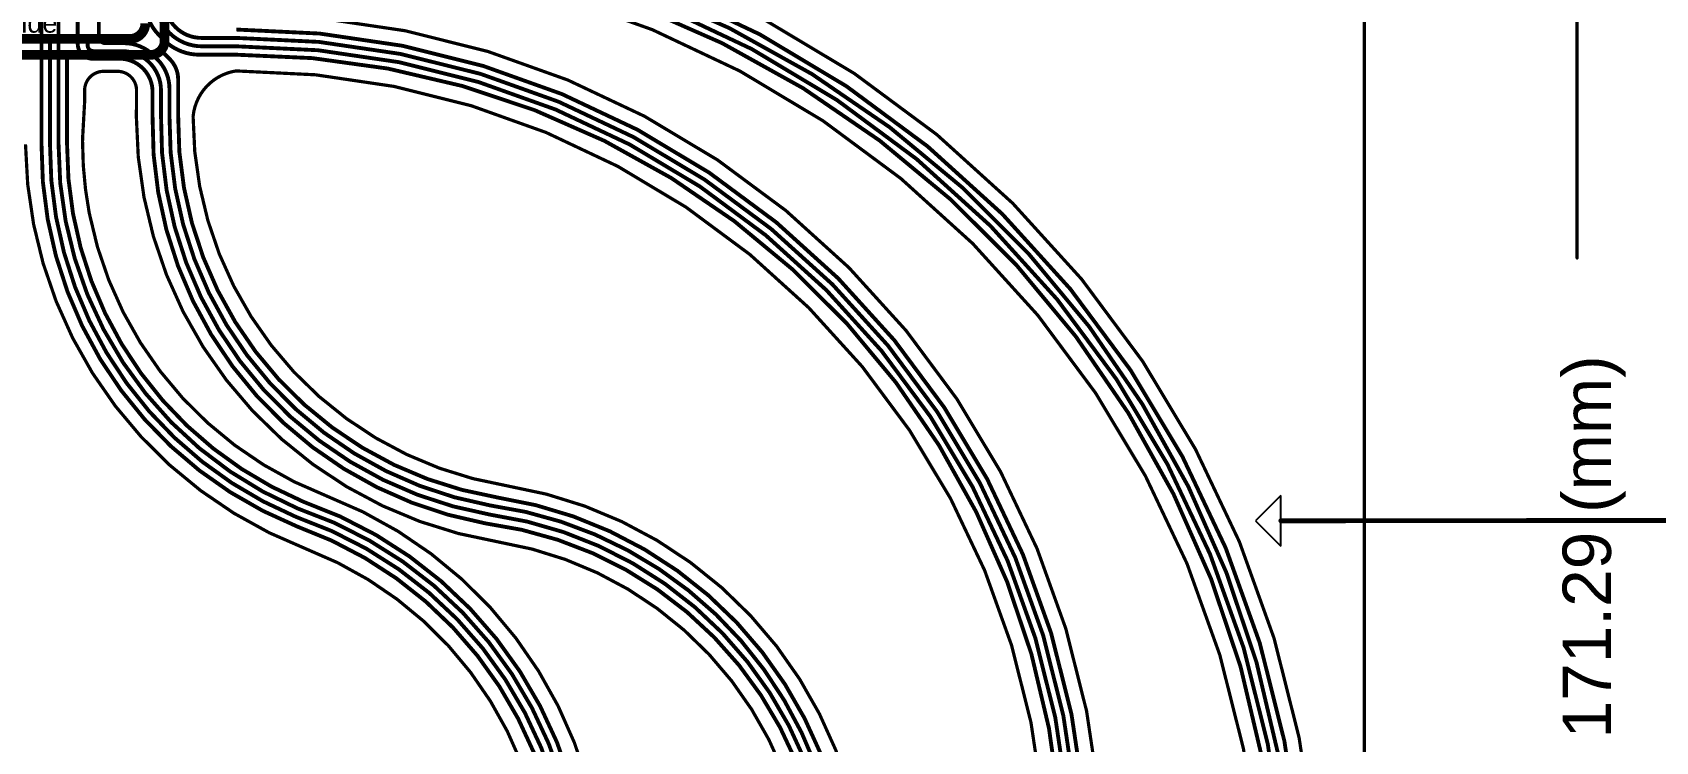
# Model space of a CAD drawing. Header units: inches. Extents: x -17 to 443, y -40 to 218.
# Drawn here: x 103.5 to 231.3, y 63.6 to 119.4 of the extents above; entities that cross this region are included whole.
import ezdxf

# ---------------------------------------------------------------- set-up
doc = ezdxf.new("R2010")
doc.units = ezdxf.units.IN
for name, color, linetype in [('Board Outline', 216, 'Continuous'), ('Bottom Layer', 5, 'Continuous'), ('Dimension', 6, 'Continuous'), ('Drill Drawing', 1, 'Continuous'), ('Fabrication', 76, 'Continuous'), ('Top Layer', 1, 'Continuous'), ('Via Holes', 16, 'Continuous')]:
    doc.layers.add(name, color=color, linetype=linetype)
doc.styles.add('Arial', font='', dxfattribs={"height": 0.2})
doc.styles.get('Arial').set_extended_font_data('Arial')

msp = doc.modelspace()

# ---------------------------------------------------------------- hatches: boundary and pattern name
at = {"layer": 'Bottom Layer'}
h = msp.add_hatch(color=5, dxfattribs=at)
edge = h.paths.add_edge_path()
edge.add_arc((104.86977756, 118.88987144), 0.2999994, 0, 360)
h = msp.add_hatch(color=5, dxfattribs=at)
edge = h.paths.add_edge_path()
edge.add_arc((107.83850924, 118.88987144), 0.2999994, 0, 360)
h = msp.add_hatch(color=5, dxfattribs=at)
edge = h.paths.add_edge_path()
edge.add_arc((106.21358234, 117.63526384), 0.2999994, 0, 360)
h = msp.add_hatch(color=5, dxfattribs=at)
edge = h.paths.add_edge_path()
edge.add_arc((113.61346594, 117.99871752), 0.2999994, 0, 360)
at = {"layer": 'Top Layer'}
h = msp.add_hatch(color=1, dxfattribs=at)
edge = h.paths.add_edge_path()
edge.add_arc((104.86977756, 118.88987144), 0.2999994, 0, 360)
h = msp.add_hatch(color=1, dxfattribs=at)
edge = h.paths.add_edge_path()
edge.add_arc((107.83850924, 118.88987144), 0.2999994, 0, 360)
h = msp.add_hatch(color=1, dxfattribs=at)
edge = h.paths.add_edge_path()
edge.add_arc((106.21358234, 117.63526384), 0.2999994, 0, 360)
h = msp.add_hatch(color=1, dxfattribs=at)
edge = h.paths.add_edge_path()
edge.add_arc((113.61346594, 117.99871752), 0.2999994, 0, 360)
at = {"layer": 'Via Holes'}
h = msp.add_hatch(color=7, dxfattribs=at)
edge = h.paths.add_edge_path()
edge.add_arc((104.86977756, 118.88987144), 0.1499997, 0, 360)
h = msp.add_hatch(color=7, dxfattribs=at)
edge = h.paths.add_edge_path()
edge.add_arc((107.83850924, 118.88987144), 0.1499997, 0, 360)
h = msp.add_hatch(color=7, dxfattribs=at)
edge = h.paths.add_edge_path()
edge.add_arc((106.21358234, 117.63526384), 0.1499997, 0, 360)
h = msp.add_hatch(color=7, dxfattribs=at)
edge = h.paths.add_edge_path()
edge.add_arc((113.61346594, 117.99871752), 0.1499997, 0, 360)

# ---------------------------------------------------------------- linework, layer by layer
at = {"layer": 'Board Outline', "const_width": 0.127}
for points in [[(122.52998862, 130.00344332, -0.4137830578576681), (204.86466774, 47.83536788)], [(122.56069468, 125.53344718, -0.4136722232397825), (200.39467414, 47.82755484)], [(119.5314729, 120.8434083, -0.4137590145945721), (187.85119148, 52.65899552)], [(107.59693492, 114.8399786, -0.4142135623730951), (109.09693446, 116.33997814)], [(110.1876511, 116.33997814, -0.4142135623730951), (111.68765064, 114.8399786)], [(116.1418937, 112.78427532, -0.3454005329415482), (119.53243302, 116.37340962)], [(119.53243302, 116.37340708, -0.4137590145945721), (183.38119788, 52.65109612)], [(140.1634865, 79.2909514, -0.3675955104976865), (111.67189502, 112.78258368)], [(140.88166134, 83.7028806, -0.3675955104976865), (116.14189624, 112.78427532)], [(125.03019952, 78.74299974, -0.30781316416133), (102.94007352, 110.59862056)], [(107.95818134, 105.1965384, -0.0466688305626756), (107.43429364, 110.7971368)], [(126.63263472, 82.9158997, -0.2584692511603573), (107.95818134, 105.1965384)], [(140.88166134, 83.70287805999999, -0.3672062661350266), (169.14183342, 50.52940618)], [(126.63263472, 82.9158997, -0.3101947370844533), (148.49798596, 51.17859716)], [(140.1634865, 79.2909514, -0.3672062661350266), (164.67183982, 50.52158552)], [(125.03306464, 78.74190245999999, -0.310195396050759), (144.02799236, 51.17091366)]]:
    msp.add_lwpolyline(points, format="xyb", dxfattribs=at)
for points in [[(109.09693446, 116.33998068), (110.1876511, 116.33998068)], [(107.4350531, 111.01120546), (107.59693492, 113.91659716)], [(107.59693492, 113.91659716), (107.59693492, 114.8399786)], [(111.67164864, 112.78258622), (111.68504714, 113.73202044)], [(111.68504714, 113.73202044), (111.68765064, 113.73202044)], [(111.68765064, 113.73202044), (111.68765064, 114.8399786)], [(107.43429364, 110.7971368), (107.4350531, 111.01120546)], [(125.03019698, 78.74299974), (125.03306464, 78.74189992)]]:
    msp.add_lwpolyline(points, dxfattribs=at)
at = {"layer": 'Board Outline', "const_width": 0.0635}
for points in [[(109.06518446, 116.33998068, 1), (109.12868446, 116.33998068, 1)], [(109.06518446, 116.33997814, 1), (109.12868446, 116.33997814, 1)], [(110.1559011, 116.33998068, 1), (110.2194011, 116.33998068, 1)], [(110.1559011, 116.33997814, 1), (110.2194011, 116.33997814, 1)], [(119.50068302, 116.37340962, 1), (119.56418302, 116.37340962, 1)], [(119.50068302, 116.37340708, 1), (119.56418302, 116.37340708, 1)], [(107.56518492, 114.8399786, 1), (107.62868492, 114.8399786, 1)], [(107.56518492, 114.8399786, 1), (107.62868492, 114.8399786, 1)], [(107.56518492, 113.91659716, 1), (107.62868492, 113.91659716, 1)], [(107.56518492, 113.91659716, 1), (107.62868492, 113.91659716, 1)], [(111.65329714, 113.73202044, 1), (111.71679714, 113.73202044, 1)], [(111.65329714, 113.73202044, 1), (111.71679714, 113.73202044, 1)], [(111.65590064, 114.8399786, 1), (111.71940064, 114.8399786, 1)], [(111.65590064, 114.8399786, 1), (111.71940064, 114.8399786, 1)], [(111.65590064, 113.73202044, 1), (111.71940064, 113.73202044, 1)], [(111.65590064, 113.73202044, 1), (111.71940064, 113.73202044, 1)], [(111.63989864, 112.78258622, 1), (111.70339864, 112.78258622, 1)], [(111.64014502, 112.78258368, 1), (111.70364502, 112.78258368, 1)], [(116.1101437, 112.78427532, 1), (116.1736437, 112.78427532, 1)], [(116.11014624, 112.78427532, 1), (116.17364624, 112.78427532, 1)], [(107.40254364, 110.7971368, 1), (107.46604364, 110.7971368, 1)], [(107.40254364, 110.7971368, 1), (107.46604364, 110.7971368, 1)], [(107.4033031, 111.01120546, 1), (107.4668031, 111.01120546, 1)], [(107.4033031, 111.01120546, 1), (107.4668031, 111.01120546, 1)], [(107.92643134, 105.1965384, 1), (107.98993134, 105.1965384, 1)], [(107.92643134, 105.1965384, 1), (107.98993134, 105.1965384, 1)], [(140.84991134, 83.7028806, 1), (140.91341134, 83.7028806, 1)], [(140.84991134, 83.70287805999999, 1), (140.91341134, 83.70287805999999, 1)], [(126.60088472, 82.9158997, 1), (126.66438472, 82.9158997, 1)], [(126.60088472, 82.9158997, 1), (126.66438472, 82.9158997, 1)], [(140.1317365, 79.2909514, 1), (140.1952365, 79.2909514, 1)], [(140.1317365, 79.2909514, 1), (140.1952365, 79.2909514, 1)], [(124.99844698, 78.74299974, 1), (125.06194698, 78.74299974, 1)], [(124.99844952, 78.74299974, 1), (125.06194952, 78.74299974, 1)], [(125.00131464, 78.74190245999999, 1), (125.06481464, 78.74190245999999, 1)], [(125.00131464, 78.74189992, 1), (125.06481464, 78.74189992, 1)]]:
    msp.add_lwpolyline(points, format="xyb", close=True, dxfattribs=at)
at = {"layer": 'Bottom Layer', "const_width": 0.3048}
for points in [[(122.55846964, 128.80178964, -0.4142135623730951), (203.66689518, 47.79210406)], [(122.55846964, 128.14139218, -0.4142135716234306), (202.98237534, 47.82659217999999)], [(122.55846964, 127.48099218, -0.4142135530473893), (202.33236902, 47.82659217999999)], [(122.55846964, 126.82059218, -0.41421357178314), (201.68237286, 47.82659217999999)], [(113.46196764, 119.18773216, -0.1986851472835693), (112.37929772, 121.7983086)], [(116.83835916, 118.31159218, -0.4142135623730951), (113.20796764, 121.9419837)], [(116.80074938, 118.97199218, -0.4142135623730951), (113.9025281, 121.87021346)], [(109.23955546, 118.55861226, -0.4142135623730951), (108.72169772, 119.07647)], [(116.62982008, 117.65119218, -0.1989125840889315), (113.84500218, 118.80469762)], [(119.53586964, 119.63239218, -0.4142135512752702), (186.6270715, 52.65259218)], [(119.53586964, 118.97199218, -0.4142135504339568), (185.9770728, 52.65259472)], [(108.21090372, 117.33666144, -0.4142135623730951), (107.05559996, 118.4919652)], [(108.28533588, 117.93347, -0.4142135623730951), (107.83850924, 118.38029664)], [(110.5219786, 117.93347, -0.4142135623730951), (113.61346594, 114.84198266)], [(110.69737068, 118.55861226, -0.2203095030542427), (113.22606514, 117.38758082)], [(119.53586964, 117.65119472, -0.4142135623856228), (184.67707286, 52.65259218)], [(119.53608808, 118.31159218, -0.4142125882663787), (185.32707156, 52.65259218)], [(110.34457484, 117.33666144, -0.4142135623730951), (112.947323, 114.73391328)], [(113.30858466, 117.30573948, -0.2001016006416146), (114.2805182, 114.97169792)], [(114.289713, 117.32247046, -0.0001491256759918), (114.29068582, 117.32149764)], [(114.29068582, 117.32149764, -0.1987573459761898), (114.96595752, 115.68987276)], [(139.14867014, 80.75227436, -0.3677962490165181), (112.947323, 112.78914704)], [(139.50761278, 81.44294354, -0.3699431621700549), (113.61346594, 112.86626144)], [(139.51597446, 82.16588596, -0.3671572005448522), (114.2805182, 112.82914442)], [(140.09898574, 82.79083263999999, -0.371241805724684), (114.96595752, 112.84736638)], [(124.32388902, 80.50912016, -0.3090782491753339), (104.20165088, 110.59468864)], [(124.25393742, 81.25671074, -0.305068291575155), (104.86977756, 110.6140409)], [(124.3540058, 81.93275205999998, -0.301999857724485), (105.54453618, 110.5759028)], [(124.82248848, 82.45352064, -0.3034145428593823), (106.21358234, 110.61339066)], [(124.35400326, 81.93275205999998, -0.3188267449438839), (146.61976772, 51.30531776)], [(124.82253928, 82.45349778, -0.3163333603714807), (147.27886216, 51.24294551999999)], [(139.51599224, 82.16588088, -0.181482916414052), (159.30433468, 71.50222681999999)], [(140.09898066, 82.79082756, -0.3704353934882048), (167.92176982, 50.50357946)], [(124.25393488, 81.25671074, -0.317468337597029), (145.96977156, 51.25509688)], [(124.32388902, 80.50911761999998, -0.3141437177641939), (145.31977286, 51.1797808)], [(139.14867014, 80.75227181999999, -0.3741910742290574), (165.95727032, 50.61976668)], [(139.5076839, 81.44293084, -0.3734015031230831), (166.62178004, 50.40675212)], [(159.30433214, 71.50222681999999, -0.1814828864471112), (167.25727026, 50.27112373999999)]]:
    msp.add_lwpolyline(points, format="xyb", dxfattribs=at)
for points in [[(107.05559996, 118.4919652), (107.05559996, 124.37520464)], [(104.20165088, 110.59468864), (104.20165088, 123.59077136)], [(105.54453618, 110.5759028), (105.54453618, 120.21947)], [(108.72169772, 119.07647), (108.72169772, 120.21947)], [(104.86977756, 110.6140409), (104.86977756, 118.88987144)], [(107.83850924, 118.38029664), (107.83850924, 118.88987144)], [(113.4619651, 119.18772962), (113.46363388, 119.186071)], [(113.46363388, 119.186071), (113.84380584, 118.80589904)], [(113.84380584, 118.80589904), (113.84500218, 118.80469762)], [(116.80074938, 118.97199218), (119.5358671, 118.97199218)], [(106.21358234, 110.61339066), (106.21358234, 117.63526384)], [(108.28533588, 117.93347), (110.5219786, 117.93347)], [(109.23955546, 118.55861226), (110.69737322, 118.55861226)], [(113.61346594, 117.99871752), (114.289713, 117.32247046)], [(116.62982008, 117.65119218), (116.63157776, 117.65119472)], [(116.63157776, 117.65119472), (119.53586964, 117.65119472)], [(116.83835916, 118.31159218), (119.53608808, 118.31159218)], [(108.21090372, 117.33666144), (110.34457484, 117.33666144)], [(113.2260626, 117.38757828), (113.22608292, 117.38755796)], [(113.22608292, 117.38755796), (113.30858466, 117.30573948)], [(114.28051566, 114.97169792), (114.2805182, 114.9699377)], [(114.2805182, 112.82914442), (114.2805182, 114.9699377)], [(114.96595752, 112.84736638), (114.96595752, 115.68987276)], [(112.947323, 112.78914704), (112.947323, 114.73391328)], [(113.61346594, 112.86626144), (113.61346594, 114.84198266)]]:
    msp.add_lwpolyline(points, dxfattribs=at)
at = {"layer": 'Bottom Layer', "const_width": 0.1524}
for points in [[(104.79357756, 118.88987144, 1), (104.94597756, 118.88987144, 1)], [(107.76230924, 118.88987144, 1), (107.91470924, 118.88987144, 1)], [(108.64549772, 119.07647, 1), (108.79789772, 119.07647, 1)], [(108.64549772, 119.07647, 1), (108.79789772, 119.07647, 1)], [(113.3857651, 119.18772962, 1), (113.5381651, 119.18772962, 1)], [(113.38576764, 119.18773216, 1), (113.53816764, 119.18773216, 1)], [(113.38743388, 119.186071, 1), (113.53983388, 119.186071, 1)], [(113.38743388, 119.186071, 1), (113.53983388, 119.186071, 1)], [(113.76760584, 118.80589904, 1), (113.92000584, 118.80589904, 1)], [(113.76760584, 118.80589904, 1), (113.92000584, 118.80589904, 1)], [(113.76880218, 118.80469762, 1), (113.92120218, 118.80469762, 1)], [(113.76880218, 118.80469762, 1), (113.92120218, 118.80469762, 1)], [(116.72454938, 118.97199218, 1), (116.87694938, 118.97199218, 1)], [(116.72454938, 118.97199218, 1), (116.87694938, 118.97199218, 1)], [(119.4596671, 118.97199218, 1), (119.6120671, 118.97199218, 1)], [(119.45966964, 118.97199218, 1), (119.61206964, 118.97199218, 1)], [(106.13738234, 117.63526384, 1), (106.28978234, 117.63526384, 1)], [(106.97939996, 118.4919652, 1), (107.13179996, 118.4919652, 1)], [(106.97939996, 118.4919652, 1), (107.13179996, 118.4919652, 1)], [(107.76230924, 118.38029664, 1), (107.91470924, 118.38029664, 1)], [(107.76230924, 118.38029664, 1), (107.91470924, 118.38029664, 1)], [(108.20913588, 117.93347, 1), (108.36153588, 117.93347, 1)], [(108.20913588, 117.93347, 1), (108.36153588, 117.93347, 1)], [(109.16335546, 118.55861226, 1), (109.31575546, 118.55861226, 1)], [(109.16335546, 118.55861226, 1), (109.31575546, 118.55861226, 1)], [(110.4457786, 117.93347, 1), (110.5981786, 117.93347, 1)], [(110.4457786, 117.93347, 1), (110.5981786, 117.93347, 1)], [(110.62117068, 118.55861226, 1), (110.77357068, 118.55861226, 1)], [(110.62117322, 118.55861226, 1), (110.77357322, 118.55861226, 1)], [(113.53726594, 117.99871752, 1), (113.68966594, 117.99871752, 1)], [(116.55362008, 117.65119218, 1), (116.70602008, 117.65119218, 1)], [(116.55362008, 117.65119218, 1), (116.70602008, 117.65119218, 1)], [(116.55537776, 117.65119472, 1), (116.70777776, 117.65119472, 1)], [(116.55537776, 117.65119472, 1), (116.70777776, 117.65119472, 1)], [(116.76215916, 118.31159218, 1), (116.91455916, 118.31159218, 1)], [(116.76215916, 118.31159218, 1), (116.91455916, 118.31159218, 1)], [(119.45966964, 117.65119472, 1), (119.61206964, 117.65119472, 1)], [(119.45966964, 117.65119472, 1), (119.61206964, 117.65119472, 1)], [(119.45988808, 118.31159218, 1), (119.61228808, 118.31159218, 1)], [(119.45988808, 118.31159218, 1), (119.61228808, 118.31159218, 1)], [(108.13470372, 117.33666144, 1), (108.28710372, 117.33666144, 1)], [(108.13470372, 117.33666144, 1), (108.28710372, 117.33666144, 1)], [(110.26837484, 117.33666144, 1), (110.42077484, 117.33666144, 1)], [(110.26837484, 117.33666144, 1), (110.42077484, 117.33666144, 1)], [(113.1498626, 117.38757828, 1), (113.3022626, 117.38757828, 1)], [(113.14986514, 117.38758082, 1), (113.30226514, 117.38758082, 1)], [(113.14988292, 117.38755796, 1), (113.30228292, 117.38755796, 1)], [(113.14988292, 117.38755796, 1), (113.30228292, 117.38755796, 1)], [(113.23238466, 117.30573948, 1), (113.38478466, 117.30573948, 1)], [(113.23238466, 117.30573948, 1), (113.38478466, 117.30573948, 1)], [(114.213513, 117.32247046, 1), (114.365913, 117.32247046, 1)], [(114.213513, 117.32247046, 1), (114.365913, 117.32247046, 1)], [(114.21448582, 117.32149764, 1), (114.36688582, 117.32149764, 1)], [(114.21448582, 117.32149764, 1), (114.36688582, 117.32149764, 1)], [(114.20431566, 114.97169792, 1), (114.35671566, 114.97169792, 1)], [(114.2043182, 114.97169792, 1), (114.3567182, 114.97169792, 1)], [(114.2043182, 114.9699377, 1), (114.3567182, 114.9699377, 1)], [(114.2043182, 114.9699377, 1), (114.3567182, 114.9699377, 1)], [(114.88975752, 115.68987276, 1), (115.04215752, 115.68987276, 1)], [(114.88975752, 115.68987276, 1), (115.04215752, 115.68987276, 1)], [(112.871123, 114.73391328, 1), (113.023523, 114.73391328, 1)], [(112.871123, 114.73391328, 1), (113.023523, 114.73391328, 1)], [(113.53726594, 114.84198266, 1), (113.68966594, 114.84198266, 1)], [(113.53726594, 114.84198266, 1), (113.68966594, 114.84198266, 1)], [(112.871123, 112.78914704, 1), (113.023523, 112.78914704, 1)], [(112.871123, 112.78914704, 1), (113.023523, 112.78914704, 1)], [(113.53726594, 112.86626144, 1), (113.68966594, 112.86626144, 1)], [(113.53726594, 112.86626144, 1), (113.68966594, 112.86626144, 1)], [(114.2043182, 112.82914442, 1), (114.3567182, 112.82914442, 1)], [(114.2043182, 112.82914442, 1), (114.3567182, 112.82914442, 1)], [(114.88975752, 112.84736638, 1), (115.04215752, 112.84736638, 1)], [(114.88975752, 112.84736638, 1), (115.04215752, 112.84736638, 1)], [(104.12545088, 110.59468864, 1), (104.27785088, 110.59468864, 1)], [(104.12545088, 110.59468864, 1), (104.27785088, 110.59468864, 1)], [(104.79357756, 110.6140409, 1), (104.94597756, 110.6140409, 1)], [(104.79357756, 110.6140409, 1), (104.94597756, 110.6140409, 1)], [(105.46833618, 110.5759028, 1), (105.62073618, 110.5759028, 1)], [(105.46833618, 110.5759028, 1), (105.62073618, 110.5759028, 1)], [(106.13738234, 110.61339066, 1), (106.28978234, 110.61339066, 1)], [(106.13738234, 110.61339066, 1), (106.28978234, 110.61339066, 1)], [(124.27780326, 81.93275205999998, 1), (124.43020326, 81.93275205999998, 1)], [(124.2778058, 81.93275205999998, 1), (124.4302058, 81.93275205999998, 1)], [(124.74628848, 82.45352064, 1), (124.89868848, 82.45352064, 1)], [(124.74633928, 82.45349778, 1), (124.89873928, 82.45349778, 1)], [(139.43977446, 82.16588596, 1), (139.59217446, 82.16588596, 1)], [(139.43979224, 82.16588088, 1), (139.59219224, 82.16588088, 1)], [(140.02278066, 82.79082756, 1), (140.17518066, 82.79082756, 1)], [(140.02278574, 82.79083263999999, 1), (140.17518574, 82.79083263999999, 1)], [(124.17773488, 81.25671074, 1), (124.33013488, 81.25671074, 1)], [(124.17773742, 81.25671074, 1), (124.33013742, 81.25671074, 1)], [(124.24768902, 80.50912016, 1), (124.40008902, 80.50912016, 1)], [(124.24768902, 80.50911761999998, 1), (124.40008902, 80.50911761999998, 1)], [(139.07247014, 80.75227436, 1), (139.22487014, 80.75227436, 1)], [(139.07247014, 80.75227181999999, 1), (139.22487014, 80.75227181999999, 1)], [(139.43141278, 81.44294354, 1), (139.58381278, 81.44294354, 1)], [(139.4314839, 81.44293084, 1), (139.5838839, 81.44293084, 1)], [(159.22813214, 71.50222681999999, 1), (159.38053214, 71.50222681999999, 1)], [(159.22813468, 71.50222681999999, 1), (159.38053468, 71.50222681999999, 1)]]:
    msp.add_lwpolyline(points, format="xyb", close=True, dxfattribs=at)
at = {"layer": 'Dimension', "const_width": 0.254}
for points in [[(208.39596624, 17.12568584), (208.39596624, 192.48185278)], [(225.15529772, 101.64819142), (225.15529772, 168.8858573)]]:
    msp.add_lwpolyline(points, dxfattribs=at)
at = {"layer": 'Dimension', "const_width": 0.127}
msp.add_lwpolyline([(225.09179772, 101.64819142, 1), (225.21879772, 101.64819142, 1)], format="xyb", close=True, dxfattribs=at)
at = {"layer": 'Drill Drawing', "const_width": 0.0508}
for points in [[(104.61577756, 119.14387144), (105.12377756, 119.14387144)], [(104.61577756, 118.63587144), (104.61577756, 119.14387144)], [(105.12377756, 118.63587144), (105.12377756, 119.14387144)], [(107.58450924, 119.14387144), (108.09250924, 119.14387144)], [(107.58450924, 118.63587144), (107.58450924, 119.14387144)], [(108.09250924, 118.63587144), (108.09250924, 119.14387144)], [(104.61577756, 118.63587144), (105.12377756, 118.63587144)], [(105.95958234, 117.88926384), (106.46758234, 117.88926384)], [(105.95958234, 117.38126384), (105.95958234, 117.88926384)], [(106.46758234, 117.38126384), (106.46758234, 117.88926384)], [(107.58450924, 118.63587144), (108.09250924, 118.63587144)], [(113.35946594, 118.25271752), (113.86746594, 118.25271752)], [(113.35946594, 117.74471752), (113.35946594, 118.25271752)], [(113.35946594, 117.74471752), (113.86746594, 117.74471752)], [(113.86746594, 117.74471752), (113.86746594, 118.25271752)], [(105.95958234, 117.38126384), (106.46758234, 117.38126384)]]:
    msp.add_lwpolyline(points, dxfattribs=at)
at = {"layer": 'Drill Drawing', "const_width": 0.0254}
for points in [[(104.60307756, 119.14387144, 1), (104.62847756, 119.14387144, 1)], [(104.60307756, 119.14387144, 1), (104.62847756, 119.14387144, 1)], [(105.11107756, 119.14387144, 1), (105.13647756, 119.14387144, 1)], [(105.11107756, 119.14387144, 1), (105.13647756, 119.14387144, 1)], [(107.57180924, 119.14387144, 1), (107.59720924, 119.14387144, 1)], [(107.57180924, 119.14387144, 1), (107.59720924, 119.14387144, 1)], [(108.07980924, 119.14387144, 1), (108.10520924, 119.14387144, 1)], [(108.07980924, 119.14387144, 1), (108.10520924, 119.14387144, 1)], [(104.60307756, 118.63587144, 1), (104.62847756, 118.63587144, 1)], [(104.60307756, 118.63587144, 1), (104.62847756, 118.63587144, 1)], [(105.11107756, 118.63587144, 1), (105.13647756, 118.63587144, 1)], [(105.11107756, 118.63587144, 1), (105.13647756, 118.63587144, 1)], [(105.94688234, 117.88926384, 1), (105.97228234, 117.88926384, 1)], [(105.94688234, 117.88926384, 1), (105.97228234, 117.88926384, 1)], [(106.45488234, 117.88926384, 1), (106.48028234, 117.88926384, 1)], [(106.45488234, 117.88926384, 1), (106.48028234, 117.88926384, 1)], [(107.57180924, 118.63587144, 1), (107.59720924, 118.63587144, 1)], [(107.57180924, 118.63587144, 1), (107.59720924, 118.63587144, 1)], [(108.07980924, 118.63587144, 1), (108.10520924, 118.63587144, 1)], [(108.07980924, 118.63587144, 1), (108.10520924, 118.63587144, 1)], [(113.34676594, 118.25271752, 1), (113.37216594, 118.25271752, 1)], [(113.34676594, 118.25271752, 1), (113.37216594, 118.25271752, 1)], [(113.34676594, 117.74471752, 1), (113.37216594, 117.74471752, 1)], [(113.34676594, 117.74471752, 1), (113.37216594, 117.74471752, 1)], [(113.85476594, 118.25271752, 1), (113.88016594, 118.25271752, 1)], [(113.85476594, 118.25271752, 1), (113.88016594, 118.25271752, 1)], [(113.85476594, 117.74471752, 1), (113.88016594, 117.74471752, 1)], [(113.85476594, 117.74471752, 1), (113.88016594, 117.74471752, 1)], [(105.94688234, 117.38126384, 1), (105.97228234, 117.38126384, 1)], [(105.94688234, 117.38126384, 1), (105.97228234, 117.38126384, 1)], [(106.45488234, 117.38126384, 1), (106.48028234, 117.38126384, 1)], [(106.45488234, 117.38126384, 1), (106.48028234, 117.38126384, 1)]]:
    msp.add_lwpolyline(points, format="xyb", close=True, dxfattribs=at)
at = {"layer": 'Fabrication'}
for p, q in [((201.81870228, 82.93757097999999), (199.83220384, 80.95107254)), ((201.81870228, 78.96457156), (201.81870228, 82.93757097999999)), ((199.83220384, 80.95107254), (201.81870228, 78.96457156))]:
    msp.add_line(p, q, dxfattribs=at)
at = {"layer": 'Fabrication', "const_width": 0.254}
for points in [[(122.52998862, 130.00344332, -0.4137830578576681), (204.86466774, 47.83536788)], [(122.56069468, 125.53344718, -0.4136722232397825), (200.39467414, 47.82755484)], [(119.5314729, 120.8434083, -0.4137590145945721), (187.85119148, 52.65899552)], [(107.59693492, 114.8399786, -0.4142135623730951), (109.09693446, 116.33997814)], [(110.1876511, 116.33997814, -0.4142135623730951), (111.68765064, 114.8399786)], [(116.1418937, 112.78427532, -0.3454005329415482), (119.53243302, 116.37340962)], [(119.53243302, 116.37340708, -0.4137590145945721), (183.38119788, 52.65109612)], [(140.1634865, 79.2909514, -0.3675955104976865), (111.67189502, 112.78258368)], [(140.88166134, 83.7028806, -0.3675955104976865), (116.14189624, 112.78427532)], [(125.03019952, 78.74299974, -0.30781316416133), (102.94007352, 110.59862056)], [(107.95818134, 105.1965384, -0.0466688305626756), (107.43429364, 110.7971368)], [(126.63263472, 82.9158997, -0.2584692511603573), (107.95818134, 105.1965384)], [(140.88166134, 83.70287805999999, -0.3672062661350266), (169.14183342, 50.52940618)], [(126.63263472, 82.9158997, -0.3101947370844533), (148.49798596, 51.17859716)], [(140.1634865, 79.2909514, -0.3672062661350266), (164.67183982, 50.52158552)], [(125.03306464, 78.74190245999999, -0.310195396050759), (144.02799236, 51.17091366)]]:
    msp.add_lwpolyline(points, format="xyb", dxfattribs=at)
at = {"layer": 'Fabrication'}
for points, const_width in [([(109.09693446, 116.33998068), (110.1876511, 116.33998068)], 0.254), ([(107.4350531, 111.01120546), (107.59693492, 113.91659716)], 0.254), ([(107.59693492, 113.91659716), (107.59693492, 114.8399786)], 0.254), ([(111.67164864, 112.78258622), (111.68504714, 113.73202044)], 0.254), ([(111.68504714, 113.73202044), (111.68765064, 113.73202044)], 0.254), ([(111.68765064, 113.73202044), (111.68765064, 114.8399786)], 0.254), ([(107.43429364, 110.7971368), (107.4350531, 111.01120546)], 0.254), ([(201.81870228, 80.95107), (240.74051166, 80.98580958)], 0.3809999999999999), ([(125.03019698, 78.74299974), (125.03306464, 78.74189992)], 0.254)]:
    msp.add_lwpolyline(points, dxfattribs=dict(at, const_width=const_width))
for points, const_width in [([(109.03343446, 116.33998068, 1), (109.16043446, 116.33998068, 1)], 0.127), ([(109.03343446, 116.33997814, 1), (109.16043446, 116.33997814, 1)], 0.127), ([(110.1241511, 116.33998068, 1), (110.2511511, 116.33998068, 1)], 0.127), ([(110.1241511, 116.33997814, 1), (110.2511511, 116.33997814, 1)], 0.127), ([(119.46893302, 116.37340962, 1), (119.59593302, 116.37340962, 1)], 0.127), ([(119.46893302, 116.37340708, 1), (119.59593302, 116.37340708, 1)], 0.127), ([(107.53343492, 114.8399786, 1), (107.66043492, 114.8399786, 1)], 0.127), ([(107.53343492, 114.8399786, 1), (107.66043492, 114.8399786, 1)], 0.127), ([(107.53343492, 113.91659716, 1), (107.66043492, 113.91659716, 1)], 0.127), ([(107.53343492, 113.91659716, 1), (107.66043492, 113.91659716, 1)], 0.127), ([(111.62154714, 113.73202044, 1), (111.74854714, 113.73202044, 1)], 0.127), ([(111.62154714, 113.73202044, 1), (111.74854714, 113.73202044, 1)], 0.127), ([(111.62415064, 114.8399786, 1), (111.75115064, 114.8399786, 1)], 0.127), ([(111.62415064, 114.8399786, 1), (111.75115064, 114.8399786, 1)], 0.127), ([(111.62415064, 113.73202044, 1), (111.75115064, 113.73202044, 1)], 0.127), ([(111.62415064, 113.73202044, 1), (111.75115064, 113.73202044, 1)], 0.127), ([(111.60814864, 112.78258622, 1), (111.73514864, 112.78258622, 1)], 0.127), ([(111.60839502, 112.78258368, 1), (111.73539502, 112.78258368, 1)], 0.127), ([(116.0783937, 112.78427532, 1), (116.2053937, 112.78427532, 1)], 0.127), ([(116.07839624, 112.78427532, 1), (116.20539624, 112.78427532, 1)], 0.127), ([(107.37079364, 110.7971368, 1), (107.49779364, 110.7971368, 1)], 0.127), ([(107.37079364, 110.7971368, 1), (107.49779364, 110.7971368, 1)], 0.127), ([(107.3715531, 111.01120546, 1), (107.4985531, 111.01120546, 1)], 0.127), ([(107.3715531, 111.01120546, 1), (107.4985531, 111.01120546, 1)], 0.127), ([(107.89468134, 105.1965384, 1), (108.02168134, 105.1965384, 1)], 0.127), ([(107.89468134, 105.1965384, 1), (108.02168134, 105.1965384, 1)], 0.127), ([(140.81816134, 83.7028806, 1), (140.94516134, 83.7028806, 1)], 0.127), ([(140.81816134, 83.70287805999999, 1), (140.94516134, 83.70287805999999, 1)], 0.127), ([(126.56913472, 82.9158997, 1), (126.69613472, 82.9158997, 1)], 0.127), ([(126.56913472, 82.9158997, 1), (126.69613472, 82.9158997, 1)], 0.127), ([(201.72345228, 80.95107, 1), (201.91395228, 80.95107, 1)], 0.1905), ([(140.0999865, 79.2909514, 1), (140.2269865, 79.2909514, 1)], 0.127), ([(140.0999865, 79.2909514, 1), (140.2269865, 79.2909514, 1)], 0.127), ([(124.96669698, 78.74299974, 1), (125.09369698, 78.74299974, 1)], 0.127), ([(124.96669952, 78.74299974, 1), (125.09369952, 78.74299974, 1)], 0.127), ([(124.96956464, 78.74190245999999, 1), (125.09656464, 78.74190245999999, 1)], 0.127), ([(124.96956464, 78.74189992, 1), (125.09656464, 78.74189992, 1)], 0.127)]:
    msp.add_lwpolyline(points, format="xyb", close=True, dxfattribs=dict(at, const_width=const_width))
at = {"layer": 'Top Layer', "const_width": 0.7619999999999999}
for points in [[(113.90168228, 118.74465456), (113.90214964, 121.66069394)], [(96.13989407999999, 118.88987144), (104.86977756, 118.88987144)], [(104.86977756, 118.88987144), (107.83850924, 118.88987144)], [(107.83850924, 118.88987144), (111.14145412, 118.88987144)], [(97.43989148, 117.63526384), (106.21358234, 117.63526384)], [(106.21358234, 117.63526384), (112.79229156, 117.63526384)]]:
    msp.add_lwpolyline(points, dxfattribs=at)
for points in [[(112.37929772, 120.12771504, -0.4142135623730951), (111.14145412, 118.88987144)], [(113.90168228, 118.74465456, -0.4142135623729852), (112.79229156, 117.63526384)]]:
    msp.add_lwpolyline(points, format="xyb", dxfattribs=at)
at = {"layer": 'Top Layer', "const_width": 0.3809999999999999}
for points in [[(104.67927756, 118.88987144, 1), (105.06027756, 118.88987144, 1)], [(104.67927756, 118.88987144, 1), (105.06027756, 118.88987144, 1)], [(107.64800924, 118.88987144, 1), (108.02900924, 118.88987144, 1)], [(107.64800924, 118.88987144, 1), (108.02900924, 118.88987144, 1)], [(110.95095412, 118.88987144, 1), (111.33195412, 118.88987144, 1)], [(110.95095412, 118.88987144, 1), (111.33195412, 118.88987144, 1)], [(113.71118228, 118.74465456, 1), (114.09218228, 118.74465456, 1)], [(113.71118228, 118.74465456, 1), (114.09218228, 118.74465456, 1)], [(106.02308234, 117.63526384, 1), (106.40408234, 117.63526384, 1)], [(106.02308234, 117.63526384, 1), (106.40408234, 117.63526384, 1)], [(112.60179156, 117.63526384, 1), (112.98279156, 117.63526384, 1)], [(112.60179156, 117.63526384, 1), (112.98279156, 117.63526384, 1)]]:
    msp.add_lwpolyline(points, format="xyb", close=True, dxfattribs=at)

# ---------------------------------------------------------------- texts
at = {"layer": 'Dimension', "style": 'Arial'}
msp.add_text('171.29 (mm)', height=3.81, rotation=90, dxfattribs=at).set_placement((227.8216805, 63.81410148000001))
at = {"layer": 'Fabrication', "style": 'Arial'}
msp.add_text('Material : Polyimide', height=1.524, dxfattribs=at).set_placement((86.87903883999999, 119.38522224))

doc.saveas('drawing.dxf')
